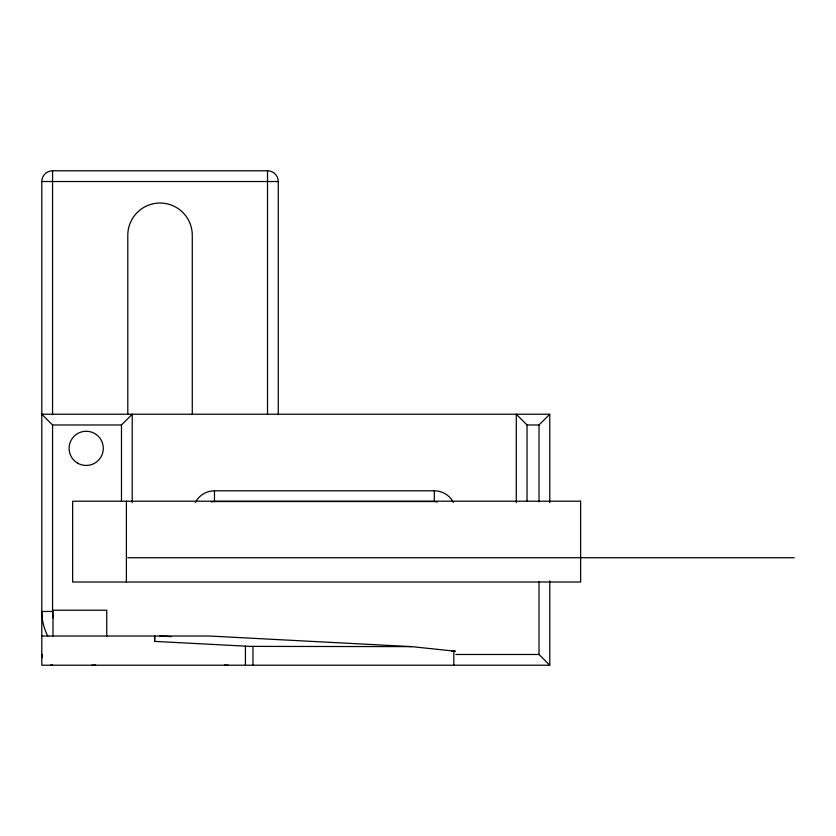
<?xml version="1.0" encoding="UTF-8"?>
<svg xmlns="http://www.w3.org/2000/svg" width="836" height="836" viewBox="0 0 836 836"><rect width="100%" height="100%" fill="white"/><g stroke="black" fill="none" stroke-linecap="round" stroke-linejoin="round"><path stroke-width="1.25" d="M451.952 651.338L455.369 651.244L411.657 646.625L252.963 646.385A10.784 0.564 3 0 1 245.429 646.144L154.587 641.379L154.869 636.018M121.481 501.454L121.481 424.981L132.119 414.342M539.032 501.913L539.032 424.981L549.67 414.342M549.774 580.884L549.774 665.216L41.8 665.216L41.8 181.527A10.753 10.753 0 0 1 52.553 170.784L267.52 170.784A10.753 10.753 0 0 1 278.273 181.527L278.273 414.74M41.8 181.527L278.273 181.527M41.8 414.228L549.774 414.228L549.774 502.666M41.904 414.342L52.553 424.981L121.481 424.981M516.387 414.342L527.035 424.981L539.032 424.981M195.363 502.426A21.496 21.496 0 0 1 214.465 490.805L434.312 490.805A21.496 21.496 0 0 1 453.405 502.426M211.289 502.028A10.753 10.753 0 0 1 214.465 501.548L434.312 501.548A10.753 10.753 0 0 1 437.479 502.028M127.793 557.727L794.2 557.727M53.034 617.877A42.991 42.991 0 0 1 52.553 611.471L41.8 611.471A53.744 53.744 0 0 0 47.809 636.154M41.8 636.018L209.47 636.018L411.657 646.625M42.218 654.473L41.8 654.473A10.753 10.753 0 0 0 42.281 657.639M455.871 654.473L539.032 654.473L549.67 665.111M159.707 636.018L171.38 636.624M539.032 581.448L539.032 654.473M527.035 424.981L527.035 501.454M516.282 414.228L516.282 502.645M453.812 650.983L453.812 665.216M434.312 490.805L434.312 501.548M267.52 170.784L267.52 414.416M252.963 646.385L252.963 665.216M245.429 646.144L245.429 665.216M224.529 665.038L224.529 665.216A53.744 53.744 0 0 0 228.155 665.09M214.465 490.805L214.465 501.548M192.28 414.123L192.28 235.271A32.249 32.249 0 0 0 160.031 203.033A32.249 32.249 0 0 0 127.793 235.271L127.793 414.123M154.587 636.018L154.587 641.379M132.224 414.228L132.224 502.645M126.393 501.203L126.393 582.013M106.747 636.018L106.747 610.207L53.002 610.207L53.002 636.018M95.544 665.038L95.544 665.216A53.744 53.744 0 0 1 91.918 665.09M52.553 170.784L52.553 414.74M52.553 424.981L52.553 611.471M52.553 665.038L52.553 665.216A10.753 10.753 0 0 1 50.588 665.038M580.623 501.203L72.648 501.203L72.648 582.013L580.623 582.013L580.623 501.203M77.643 463.165A17.096 17.096 0 0 0 103.288 448.357A17.096 17.096 0 0 0 77.643 433.55A17.096 17.096 0 0 0 77.643 463.165"/></g></svg>
